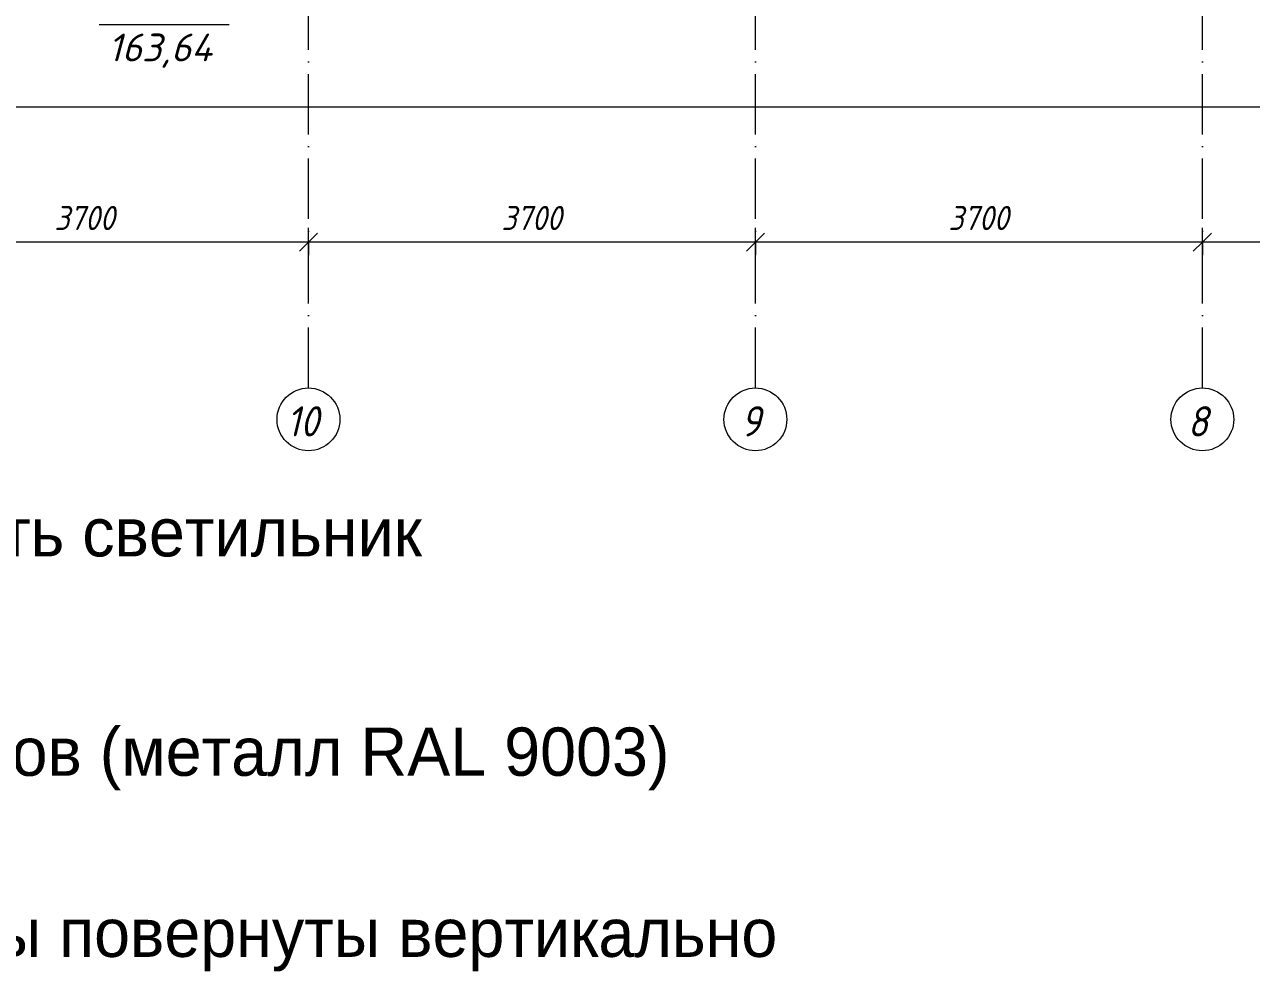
# Model space of a CAD drawing. Header units: millimetres. Extents: x 3914 to 319671, y -18248 to 19136.
# Drawn here: x 283966 to 294122, y -8273 to -430 of the extents above; entities that cross this region are included whole.
import ezdxf

# ---------------------------------------------------------------- set-up
doc = ezdxf.new("R2010")
doc.units = ezdxf.units.MM
doc.linetypes.add('50_200_ШТРИХ_1Т_ш5_п1_п1_', pattern=[700, 500, -100, 0, -100])
for name, color, linetype, lineweight in [('A-ANNO-DIMS', 7, 'Continuous', 9), ('A-ANNO-DIMS-100', 7, 'Continuous', 9), ('A-ANNO-NOTE', 7, 'Continuous', 9), ('Оси', 7, 'Continuous', 9), ('Оси-1', 7, '50_200_ШТРИХ_1Т_ш5_п1_п1_', 9)]:
    doc.layers.add(name, color=color, linetype=linetype, lineweight=lineweight)
doc.styles.add('ISOCPEUR_I_1', font='isocpeui.ttf', dxfattribs={"height": 230})
doc.styles.add('ISOCPEUR_I_2', font='isocpeui.ttf', dxfattribs={"width": 0.9, "height": 250})
doc.styles.add('ISOCPEUR_I_3', font='isocpeui.ttf', dxfattribs={"width": 0.9, "height": 200})
doc.dimstyles.new('ISO-2_0_0_9К_Средний_с_подложкой', dxfattribs={"dimscale": 304.8, "dimtxt": 199.196235, "dimasz": 0.492126, "dimexe": 0.393701, "dimexo": 0, "dimgap": 0.131234, "dimtad": 1, "dimdec": 0, "dimzin": 0, "dimdsep": 46, "dimtxsty": 'ISOCPEUR_I_3', "dimblk1": 'OBLIQUE', "dimblk2": 'OBLIQUE', "dimsah": 1, "dimcen": 0.09, "dimdle": 0.393701, "dimazin": 0, "dimtfac": 1, "dimtdec": 4, "dimtix": 1, "dimtmove": 0, "dimatfit": 3, "dimfxl": 1, "dimtvp": 1, "dimtfill": 1, "dimtolj": 1, "dimtzin": 0, "dimarcsym": 2})

# ---------------------------------------------------------------- blocks, each defined once
blk = doc.blocks.new('Ось сетки - Круг_Ø6_00__ISO-2_5_0_9K_ кружки поменьше-23056867-АР2_ТР1_Фасад ___-1')
at = {"layer": 'Оси'}
blk.add_circle((-110, -3700), 260, dxfattribs=at)
blk = doc.blocks.new('DIMBLOCK51-АР2_ТР1_Фасад ___-1')
at = {"layer": 'A-ANNO-DIMS-100', "transparency": 16777216}
for p, q in [((293716, -2339), (293716, -2113)), ((297416, -2339), (297416, -2113)), ((297416, -2233), (293716, -2233)), ((293716, -2233), (293716, -2339)), ((297416, -2233), (297416, -2339))]:
    blk.add_line(p, q, dxfattribs=at)
at = {"layer": 'A-ANNO-DIMS-100', "lineweight": 20, "transparency": 16777216}
for p, q in [((293716, -2233), (293641, -2308)), ((293716, -2233), (293791, -2158)), ((297416, -2233), (297341, -2308)), ((297416, -2233), (297491, -2158))]:
    blk.add_line(p, q, dxfattribs=at)
at = {"layer": 'A-ANNO-DIMS-100', "color": 0, "transparency": 16777216, "insert": (295313, -1932), "char_height": 200, "width": 606.78, "attachment_point": 1, "line_spacing_factor": 1.149209, "style": 'ISOCPEUR_I_3', "bg_fill": 3, "box_fill_scale": 1.25, "bg_fill_color": 256, "bg_fill_true_color": 13158600, "bg_fill_transparency": 0}
blk.add_mtext('3700', dxfattribs=at)
blk = doc.blocks.new('_Oblique')
at = {"color": 0, "linetype": 'ByBlock', "lineweight": -2}
blk.add_line((-0.5, -0.5), (0.5, 0.5), dxfattribs=at)
blk = doc.blocks.new('DIMBLOCK52-АР2_ТР1_Фасад ___-1')
at = {"layer": 'A-ANNO-DIMS-100', "transparency": 16777216}
for p, q in [((290016, -2339), (290016, -2113)), ((293716, -2339), (293716, -2113)), ((293716, -2233), (290016, -2233)), ((290016, -2233), (290016, -2339)), ((293716, -2233), (293716, -2339))]:
    blk.add_line(p, q, dxfattribs=at)
at = {"layer": 'A-ANNO-DIMS-100', "lineweight": 20, "transparency": 16777216}
for p, q in [((290016, -2233), (289941, -2308)), ((290016, -2233), (290091, -2158)), ((293716, -2233), (293641, -2308)), ((293716, -2233), (293791, -2158))]:
    blk.add_line(p, q, dxfattribs=at)
at = {"layer": 'A-ANNO-DIMS-100', "color": 0, "transparency": 16777216, "insert": (291613, -1932), "char_height": 200, "width": 606.78, "attachment_point": 1, "line_spacing_factor": 1.149209, "style": 'ISOCPEUR_I_3', "bg_fill": 3, "box_fill_scale": 1.25, "bg_fill_color": 256, "bg_fill_true_color": 13158600, "bg_fill_transparency": 0}
blk.add_mtext('3700', dxfattribs=at)
blk = doc.blocks.new('DIMBLOCK53-АР2_ТР1_Фасад ___-1')
at = {"layer": 'A-ANNO-DIMS-100', "transparency": 16777216}
for p, q in [((286316, -2339), (286316, -2113)), ((290016, -2339), (290016, -2113)), ((290016, -2233), (286316, -2233)), ((286316, -2233), (286316, -2339)), ((290016, -2233), (290016, -2339))]:
    blk.add_line(p, q, dxfattribs=at)
at = {"layer": 'A-ANNO-DIMS-100', "lineweight": 20, "transparency": 16777216}
for p, q in [((286316, -2233), (286241, -2308)), ((286316, -2233), (286391, -2158)), ((290016, -2233), (289941, -2308)), ((290016, -2233), (290091, -2158))]:
    blk.add_line(p, q, dxfattribs=at)
at = {"layer": 'A-ANNO-DIMS-100', "color": 0, "transparency": 16777216, "insert": (287913, -1932), "char_height": 200, "width": 606.78, "attachment_point": 1, "line_spacing_factor": 1.149209, "style": 'ISOCPEUR_I_3', "bg_fill": 3, "box_fill_scale": 1.25, "bg_fill_color": 256, "bg_fill_true_color": 13158600, "bg_fill_transparency": 0}
blk.add_mtext('3700', dxfattribs=at)
blk = doc.blocks.new('DIMBLOCK54-АР2_ТР1_Фасад ___-1')
at = {"layer": 'A-ANNO-DIMS-100', "transparency": 16777216}
for p, q in [((282616, -2339), (282616, -2113)), ((286316, -2339), (286316, -2113)), ((286316, -2233), (282616, -2233)), ((282616, -2233), (282616, -2339)), ((286316, -2233), (286316, -2339))]:
    blk.add_line(p, q, dxfattribs=at)
at = {"layer": 'A-ANNO-DIMS-100', "lineweight": 20, "transparency": 16777216}
for p, q in [((282616, -2233), (282541, -2308)), ((282616, -2233), (282691, -2158)), ((286316, -2233), (286241, -2308)), ((286316, -2233), (286391, -2158))]:
    blk.add_line(p, q, dxfattribs=at)
at = {"layer": 'A-ANNO-DIMS-100', "color": 0, "transparency": 16777216, "insert": (284213, -1932), "char_height": 200, "width": 606.78, "attachment_point": 1, "line_spacing_factor": 1.149209, "style": 'ISOCPEUR_I_3', "bg_fill": 3, "box_fill_scale": 1.25, "bg_fill_color": 256, "bg_fill_true_color": 13158600, "bg_fill_transparency": 0}
blk.add_mtext('3700', dxfattribs=at)
blk = doc.blocks.new('DIMBLOCK86-АР2_ТР1_Фасад ___-1')
at = {"layer": 'A-ANNO-DIMS-100', "transparency": 16777216}
for p, q in [((190916, -1219), (190916, -993)), ((315816, -1219), (315816, -993)), ((315936, -1113), (190796, -1113)), ((190916, -1113), (190916, -1219)), ((315816, -1113), (315816, -1219))]:
    blk.add_line(p, q, dxfattribs=at)
at = {"layer": 'A-ANNO-DIMS-100', "lineweight": 20, "transparency": 16777216}
for p, q in [((190916, -1113), (190841, -1188)), ((190916, -1113), (190991, -1038)), ((315816, -1113), (315741, -1188)), ((315816, -1113), (315891, -1038))]:
    blk.add_line(p, q, dxfattribs=at)
at = {"layer": 'A-ANNO-DIMS-100', "color": 0, "transparency": 16777216, "insert": (252998, -811), "char_height": 200, "width": 882.59, "attachment_point": 1, "line_spacing_factor": 1.149209, "style": 'ISOCPEUR_I_3', "bg_fill": 3, "box_fill_scale": 1.25, "bg_fill_color": 256, "bg_fill_true_color": 13158600, "bg_fill_transparency": 0}
blk.add_mtext('124900', dxfattribs=at)
blk = doc.blocks.new('ATP_Отметка аннатационная_Угол_ISO2_1 - ATP_Отметка аннатационная_Угол_ISO2_5-26601038-АР2_ТР1_Фасад ___-1')
at = {"layer": 'A-ANNO-NOTE'}
blk.add_line((-125497, -775), (-126572, -775), dxfattribs=at)

msp = doc.modelspace()

# ---------------------------------------------------------------- linework, layer by layer
at = {"layer": 'Оси-1'}
for p, q in [((286315.9, -3440), (286315.9, 0)), ((290015.9, -3440), (290015.9, 0)), ((293715.9, -3440), (293715.9, 0))]:
    msp.add_line(p, q, dxfattribs=at)

# ---------------------------------------------------------------- block references
at = {"layer": 'A-ANNO-NOTE'}
msp.add_blockref('ATP_Отметка аннатационная_Угол_ISO2_1 - ATP_Отметка аннатационная_Угол_ISO2_5-26601038-АР2_ТР1_Фасад ___-1', (411155.6, 344), dxfattribs=at)
at = {"layer": 'Оси'}
for p in [(286425.9, 0), (290125.9, 0), (293825.9, 0)]:
    msp.add_blockref('Ось сетки - Круг_Ø6_00__ISO-2_5_0_9K_ кружки поменьше-23056867-АР2_ТР1_Фасад ___-1', p, dxfattribs=at)

# ---------------------------------------------------------------- texts
at = {"color": 1, "char_height": 400, "attachment_point": 1}
for s, insert in [('добавить светильник', (281975.2, -4435)), ('показать дефшов (металл RAL 9003)', (280045.9, -6252)), ('выступающие элементы повернуты вертикально', (278009, -7752))]:
    msp.add_mtext_dynamic_manual_height_columns(s, width=24683, gutter_width=1, heights=[0], dxfattribs=dict(at, insert=insert))
at = {"layer": 'Оси', "char_height": 250, "attachment_point": 1, "style": 'ISOCPEUR_I_2'}
for s, insert, width in [('10', (286134.8, -3591.2), 346.329), ('\\fISOCPEUR|b0|i1|c204|p34|;\\W.9;9', (289894.2, -3591.2), 202.025), ('\\fISOCPEUR|b0|i1|c204|p34|;\\W.9;8', (293594.2, -3591.2), 202.025)]:
    msp.add_mtext(s, dxfattribs=dict(at, insert=insert, width=width))

# ---------------------------------------------------------------- next in the draw order: dimensions: what is measured, and where the dimension line sits
at = {"layer": 'A-ANNO-DIMS'}
for base, p1, p2, override, picture, middle in [((190915.9, -1112.5), (315815.9, -1218.6), (190915.9, -1218.6), {"dimpost": '<>', "dimfxl": 124899.999966}, 'DIMBLOCK86-АР2_ТР1_Фасад ___-1', (253365.9, -972.5)), ((293715.9, -2233.2), (297415.9, -2339.3), (293715.9, -2339.3), {"dimpost": '<>', "dimfxl": 3700}, 'DIMBLOCK51-АР2_ТР1_Фасад ___-1', (295565.9, -2091.9))]:
    dim = msp.add_linear_dim(base=base, p1=p1, p2=p2, dimstyle='ISO-2_0_0_9К_Средний_с_подложкой', override=override, dxfattribs=at)
    dim.commit()
    dim.dimension.update_dxf_attribs({"geometry": picture, "text_midpoint": middle})

# ---------------------------------------------------------------- next in the draw order: texts
at = {"layer": 'A-ANNO-NOTE', "insert": (284655.7, -504.6), "char_height": 230, "width": 1066.244, "attachment_point": 1, "style": 'ISOCPEUR_I_1'}
msp.add_mtext('163,64', dxfattribs=at)

# ---------------------------------------------------------------- next in the draw order: dimensions: what is measured, and where the dimension line sits
at = {"layer": 'A-ANNO-DIMS'}
dim = msp.add_linear_dim(base=(290015.9, -2233.2), p1=(293715.9, -2339.3), p2=(290015.9, -2339.3), dimstyle='ISO-2_0_0_9К_Средний_с_подложкой', override={"dimpost": '<>', "dimfxl": 3700}, dxfattribs=at)
dim.commit()
dim.dimension.update_dxf_attribs({"geometry": 'DIMBLOCK52-АР2_ТР1_Фасад ___-1', "text_midpoint": (291865.9, -2091.9)})

# ---------------------------------------------------------------- next in the draw order: dimensions: what is measured, and where the dimension line sits
dim = msp.add_linear_dim(base=(286315.9, -2233.2), p1=(290015.9, -2339.3), p2=(286315.9, -2339.3), dimstyle='ISO-2_0_0_9К_Средний_с_подложкой', override={"dimpost": '<>', "dimfxl": 3700}, dxfattribs=at)
dim.commit()
dim.dimension.update_dxf_attribs({"geometry": 'DIMBLOCK53-АР2_ТР1_Фасад ___-1', "text_midpoint": (288165.9, -2091.9)})

# ---------------------------------------------------------------- next in the draw order: dimensions: what is measured, and where the dimension line sits
dim = msp.add_linear_dim(base=(282615.9, -2233.2), p1=(286315.9, -2339.3), p2=(282615.9, -2339.3), dimstyle='ISO-2_0_0_9К_Средний_с_подложкой', override={"dimpost": '<>', "dimfxl": 3700}, dxfattribs=at)
dim.commit()
dim.dimension.update_dxf_attribs({"geometry": 'DIMBLOCK54-АР2_ТР1_Фасад ___-1', "text_midpoint": (284465.9, -2091.9)})

doc.saveas('drawing.dxf')
